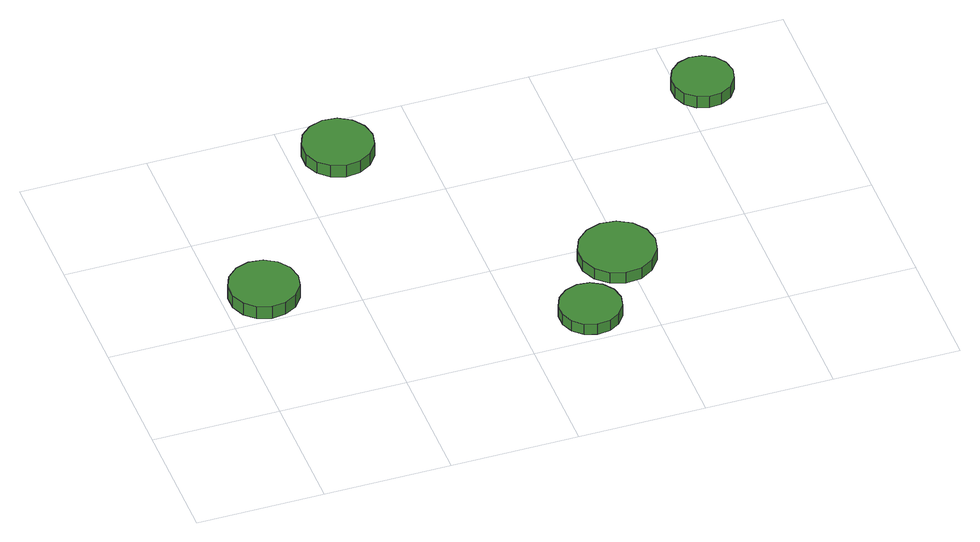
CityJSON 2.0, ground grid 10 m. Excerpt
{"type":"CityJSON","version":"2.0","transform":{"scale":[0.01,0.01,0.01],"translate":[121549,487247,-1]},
"CityObjects":{
"tree1":{"type":"SolitaryVegetationObject","attributes":{"function":"something"},"geometry":[{"type":"MultiSurface","lod":"1","boundaries":[[[0,1,2,3,4,5,6,7,8,9,10,11,12,13,14]],[[15,16,17,18,19,20,21,22,23,24,25,26,27,28,29]],[[0,29,28,1]],[[1,28,27,2]],[[2,27,26,3]],[[3,26,25,4]],[[4,25,24,5]],[[5,24,23,6]],[[6,23,22,7]],[[7,22,21,8]],[[8,21,20,9]],[[9,20,19,10]],[[10,19,18,11]],[[11,18,17,12]],[[12,17,16,13]],[[13,16,15,14]],[[14,15,29,0]]]}]},
"tree2":{"type":"SolitaryVegetationObject","attributes":{"function":"something"},"geometry":[{"type":"MultiSurface","lod":"1","boundaries":[[[30,31,32,33,34,35,36,37,38,39,40,41,42,43,44]],[[45,46,47,48,49,50,51,52,53,54,55,56,57,58,59]],[[30,59,58,31]],[[31,58,57,32]],[[32,57,56,33]],[[33,56,55,34]],[[34,55,54,35]],[[35,54,53,36]],[[36,53,52,37]],[[37,52,51,38]],[[38,51,50,39]],[[39,50,49,40]],[[40,49,48,41]],[[41,48,47,42]],[[42,47,46,43]],[[43,46,45,44]],[[44,45,59,30]]]}]},
"tree3":{"type":"SolitaryVegetationObject","attributes":{"function":"something"},"geometry":[{"type":"MultiSurface","lod":"1","boundaries":[[[60,61,62,63,64,65,66,67,68,69,70,71,72,73,74]],[[75,76,77,78,79,80,81,82,83,84,85,86,87,88,89]],[[60,89,88,61]],[[61,88,87,62]],[[62,87,86,63]],[[63,86,85,64]],[[64,85,84,65]],[[65,84,83,66]],[[66,83,82,67]],[[67,82,81,68]],[[68,81,80,69]],[[69,80,79,70]],[[70,79,78,71]],[[71,78,77,72]],[[72,77,76,73]],[[73,76,75,74]],[[74,75,89,60]]]}]},
"tree4":{"type":"SolitaryVegetationObject","attributes":{"function":"something"},"geometry":[{"type":"MultiSurface","lod":"1","boundaries":[[[90,91,92,93,94,95,96,97,98,99,100,101,102,103,104]],[[105,106,107,108,109,110,111,112,113,114,115,116,117,118,119]],[[90,119,118,91]],[[91,118,117,92]],[[92,117,116,93]],[[93,116,115,94]],[[94,115,114,95]],[[95,114,113,96]],[[96,113,112,97]],[[97,112,111,98]],[[98,111,110,99]],[[99,110,109,100]],[[100,109,108,101]],[[101,108,107,102]],[[102,107,106,103]],[[103,106,105,104]],[[104,105,119,90]]]}]},
"tree5":{"type":"SolitaryVegetationObject","attributes":{"function":"something"},"geometry":[{"type":"MultiSurface","lod":"1","boundaries":[[[120,121,122,123,124,125,126,127,128,129,130,131,132,133,134]],[[135,136,137,138,139,140,141,142,143,144,145,146,147,148,149]],[[120,149,148,121]],[[121,148,147,122]],[[122,147,146,123]],[[123,146,145,124]],[[124,145,144,125]],[[125,144,143,126]],[[126,143,142,127]],[[127,142,141,128]],[[128,141,140,129]],[[129,140,139,130]],[[130,139,138,131]],[[131,138,137,132]],[[132,137,136,133]],[[133,136,135,134]],[[134,135,149,120]]]}]}
},
"vertices":[
[595,1290,177],[571,1400,177],[505,1491,177],[408,1548,177],[296,1559,177],[188,1525,177],[105,1449,177],[59,1346,177],[59,1233,177],[105,1130,177],[188,1055,177],[296,1020,177],[408,1032,177],[505,1088,177],[571,1180,177],[571,1180,63],[505,1088,63],[408,1032,63],[296,1020,63],[188,1055,63],[105,1130,63],[59,1233,63],[59,1346,63],[105,1449,63],[188,1525,63],[296,1559,63],[408,1548,63],[505,1491,63],[571,1400,63],[595,1290,63],
[1649,2640,174],[1625,2751,174],[1558,2844,174],[1460,2901,174],[1346,2912,174],[1238,2877,174],[1153,2801,174],[1107,2697,174],[1107,2583,174],[1153,2479,174],[1238,2403,174],[1346,2368,174],[1460,2380,174],[1558,2437,174],[1625,2529,174],[1625,2529,62],[1558,2437,62],[1460,2380,62],[1346,2368,62],[1238,2403,62],[1153,2479,62],[1107,2583,62],[1107,2697,62],[1153,2801,62],[1238,2877,62],[1346,2912,62],[1460,2901,62],[1558,2844,62],[1625,2751,62],[1649,2640,62],
[2785,296,160],[2764,394,160],[2705,475,160],[2619,525,160],[2519,535,160],[2424,504,160],[2349,437,160],[2308,346,160],[2308,245,160],[2349,154,160],[2424,87,160],[2519,56,160],[2619,66,160],[2705,116,160],[2764,198,160],[2764,198,62],[2705,116,62],[2619,66,62],[2519,56,62],[2424,87,62],[2349,154,62],[2308,245,62],[2308,346,62],[2349,437,62],[2424,504,62],[2519,535,62],[2619,525,62],[2705,475,62],[2764,394,62],[2785,296,62],
[3242,838,162],[3216,960,162],[3143,1061,162],[3035,1123,162],[2911,1136,162],[2793,1097,162],[2701,1014,162],[2650,900,162],[2650,776,162],[2701,662,162],[2793,579,162],[2911,540,162],[3035,553,162],[3143,616,162],[3216,716,162],[3216,716,61],[3143,616,61],[3035,553,61],[2911,540,61],[2793,579,61],[2701,662,61],[2650,776,61],[2650,900,61],[2701,1014,61],[2793,1097,61],[2911,1136,61],[3035,1123,61],[3143,1061,61],[3216,960,61],[3242,838,61],
[4417,2465,169],[4397,2562,169],[4339,2642,169],[4253,2691,169],[4155,2702,169],[4061,2671,169],[3988,2605,169],[3947,2515,169],[3947,2416,169],[3988,2326,169],[4061,2260,169],[4155,2229,169],[4253,2240,169],[4339,2289,169],[4397,2369,169],[4397,2369,61],[4339,2289,61],[4253,2240,61],[4155,2229,61],[4061,2260,61],[3988,2326,61],[3947,2416,61],[3947,2515,61],[3988,2605,61],[4061,2671,61],[4155,2702,61],[4253,2691,61],[4339,2642,61],[4397,2562,61],[4417,2465,61]
]}
